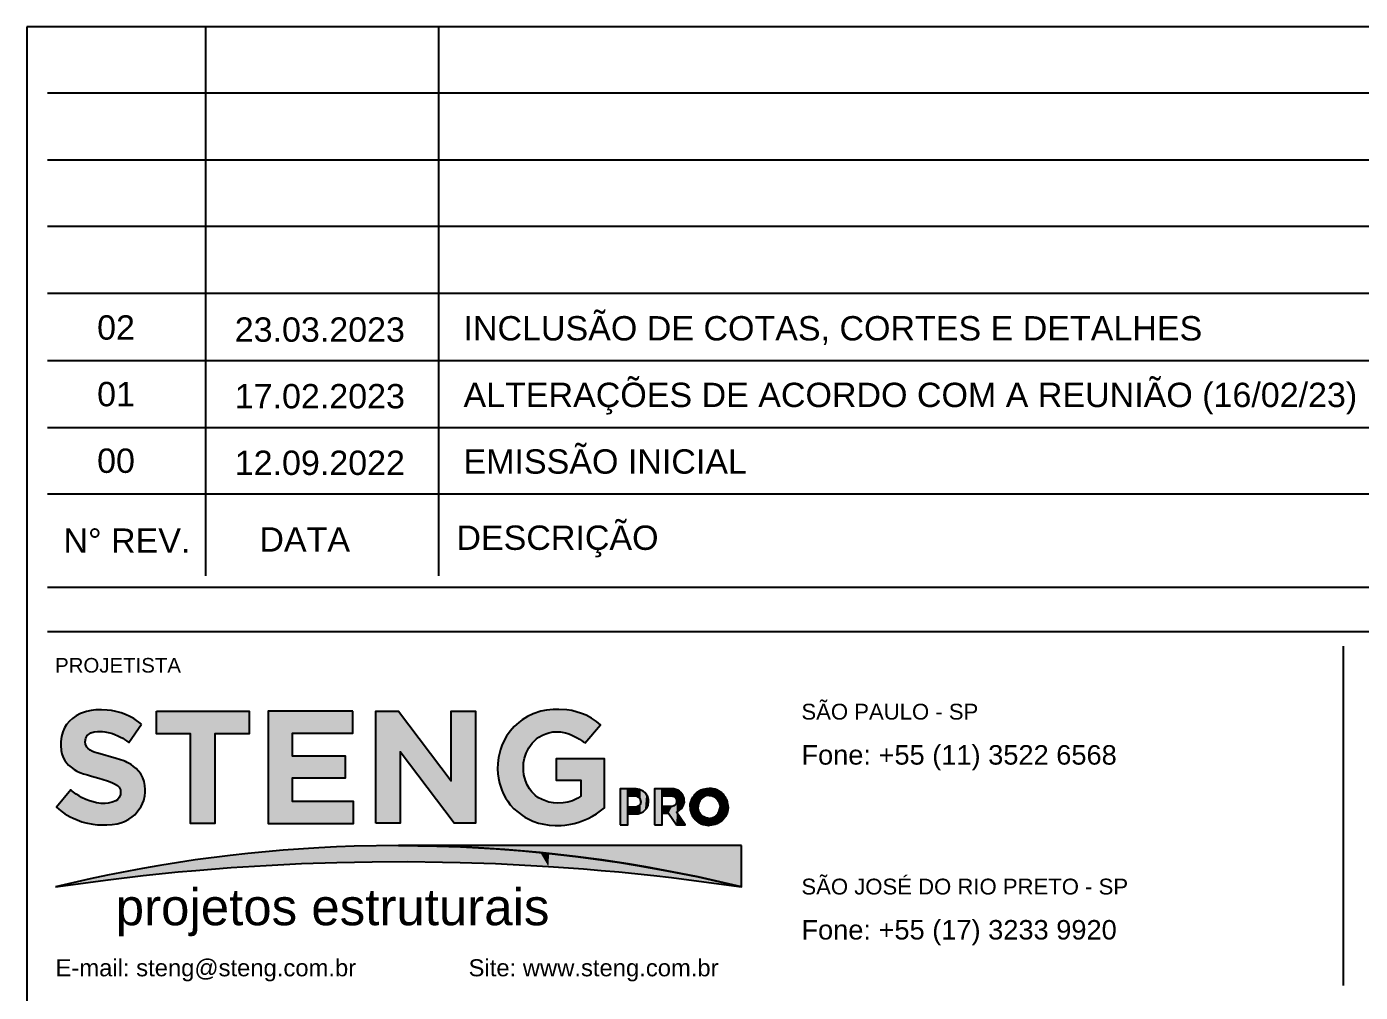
# Model space of a CAD drawing. Extents: x -1789 to 4156, y -3064 to 1391.
# Drawn here: x 3231 to 3779, y -2725 to -2329 of the extents above; entities that cross this region are included whole.
import ezdxf

# ---------------------------------------------------------------- set-up
doc = ezdxf.new("R2010")
doc.units = 0
for name, color, linetype in [('1', 1, 'CONTINUOUS'), ('14', 170, 'CONTINUOUS'), ('15', 8, 'CONTINUOUS'), ('16', 10, 'CONTINUOUS'), ('2', 2, 'CONTINUOUS'), ('4', 4, 'CONTINUOUS')]:
    doc.layers.add(name, color=color, linetype=linetype)
doc.styles.add('TQS_ARIAL', font='arial.ttf')

msp = doc.modelspace()

# ---------------------------------------------------------------- linework, layer by layer
at = {"layer": '1', "linetype": 'Continuous'}
for p, q in [((4106.3209, -2328.65575), (3231.3209, -2328.65575)), ((3231.3209, -2328.65575), (3231.3209, -3013.9885)), ((3304.921, -2554.21365), (3304.921, -2328.65575)), ((3400.5492, -2328.65575), (3400.5492, -2554.21365)), ((4106.3209, -2356.0173), (3239.921, -2356.0173)), ((3239.921, -2383.3789), (4106.3209, -2383.3789)), ((4106.3209, -2410.7405), (3239.921, -2410.7405)), ((3239.921, -2438.1021), (4106.3209, -2438.1021)), ((4106.3209, -2465.98215), (3239.921, -2465.98215)), ((3239.921, -2493.34375), (4106.3209, -2493.34375)), ((4106.3209, -2520.70535), (3239.921, -2520.70535)), ((3239.921, -2558.8518), (4106.3209, -2558.8518)), ((4106.3209, -2577.1829), (3239.921, -2577.1829)), ((3772.2941, -2722.57875), (3772.2941, -2583.1499))]:
    msp.add_line(p, q, dxfattribs=at)
at = {"layer": '14', "linetype": 'Continuous'}
for points in [[(3278.50125, -2615.11005), (3275.362, -2612.9059), (3273.67815, -2611.985), (3271.93045, -2611.19185), (3270.12865, -2610.5309), (3267.9714, -2609.93175), (3266.1423, -2609.5794), (3264.3241, -2609.3546), (3262.0358, -2609.2417), (3259.7459, -2609.3161), (3257.8228, -2609.5247), (3255.8653, -2609.91955), (3253.43285, -2610.79005), (3251.7138, -2611.70165), (3250.1225, -2612.8158), (3248.9172, -2613.87935), (3247.75005, -2615.3169), (3246.91675, -2616.66815), (3246.15625, -2618.3565), (3245.60935, -2620.27025), (3245.35355, -2622.2307), (3245.30085, -2623.9781), (3245.43635, -2625.9362), (3245.7694, -2627.38105), (3246.3492, -2628.8812), (3247.0174, -2630.0874), (3247.7733, -2631.1272), (3248.5656, -2631.9648), (3249.5335, -2632.8027), (3250.89095, -2633.77815), (3251.97055, -2634.41595), (3253.215, -2635.02125), (3254.6559, -2635.56965), (3256.2653, -2636.0467), (3257.8844, -2636.51765), (3260.95175, -2637.40995), (3264.56165, -2638.43265), (3266.23655, -2639.0745), (3267.4219, -2639.61785), (3268.68145, -2640.34405), (3269.31675, -2641.04955), (3269.8057, -2642.19625), (3269.85435, -2644.0165), (3269.3821, -2645.3463), (3268.66085, -2646.2062), (3267.9429, -2646.69075), (3266.4674, -2647.2627), (3264.8069, -2647.64395), (3263.53105, -2647.7675), (3261.95395, -2647.72455), (3260.0421, -2647.43445), (3258.6639, -2647.1375), (3257.12215, -2646.68355), (3255.55805, -2646.0807), (3253.85855, -2645.2476), (3252.8195, -2644.6348), (3251.7205, -2643.89095), (3250.06395, -2642.63695), (3249.40315, -2642.13675), (3243.51165, -2649.2423), (3244.5731, -2650.1509), (3245.9036, -2651.17115), (3247.0564, -2651.9605), (3247.96795, -2652.5282), (3249.1812, -2653.2132), (3250.41855, -2653.8345), (3252.01125, -2654.5284), (3253.973, -2655.223), (3255.56455, -2655.6724), (3258.5174, -2656.2645), (3260.3938, -2656.4848), (3262.1403, -2656.58295), (3264.31, -2656.5635), (3266.38615, -2656.3974), (3268.49245, -2656.0799), (3269.996, -2655.70885), (3271.5458, -2655.0924), (3273.35035, -2654.14485), (3274.6928, -2653.2518), (3275.7527, -2652.4109), (3278.3886, -2648.9954), (3279.38625, -2646.53565), (3279.81685, -2644.6499), (3279.96505, -2643.30915), (3279.98675, -2641.9655), (3279.84455, -2640.34915), (3279.52045, -2638.75925), (3279.0186, -2637.2162), (3278.209, -2635.556), (3277.2907, -2634.4411), (3276.31245, -2633.44735), (3275.25175, -2632.5422), (3274.21765, -2631.7992), (3273.64365, -2631.43645), (3272.66825, -2630.8948), (3271.91335, -2630.5337), (3270.87955, -2630.1143), (3269.8191, -2629.76755), (3268.1019, -2629.276), (3260.6094, -2627.1222), (3259.42055, -2626.8056), (3258.4126, -2626.38105), (3257.4683, -2625.82915), (3256.40175, -2624.9746), (3256.0164, -2624.58615), (3255.46385, -2623.33835), (3255.33665, -2622.40735), (3255.60895, -2620.87535), (3256.2373, -2619.8754), (3257.64075, -2618.793), (3259.0476, -2618.36875), (3260.5762, -2618.1461), (3262.53715, -2618.15055), (3263.44845, -2618.26295), (3265.5035, -2618.7458), (3266.5171, -2619.06225), (3267.5155, -2619.4238), (3268.73905, -2619.93815), (3269.9319, -2620.5202), (3270.76565, -2620.97845), (3271.54305, -2621.44545), (3272.36905, -2621.98865), (3273.2889, -2622.6537), (3278.50125, -2615.11005)], [(3284.5919, -2609.8755), (3322.70105, -2609.8755), (3322.70105, -2619.16885), (3308.67325, -2619.16885), (3308.67325, -2655.94905), (3298.55405, -2655.94905), (3298.55405, -2619.16885), (3284.5919, -2619.16885), (3284.5919, -2609.8755)], [(3365.29125, -2609.8755), (3330.56905, -2609.8755), (3330.56905, -2655.94905), (3365.59825, -2655.94905), (3365.59825, -2646.96885), (3340.53395, -2646.96885), (3340.53395, -2637.2205), (3362.3156, -2637.2205), (3362.3156, -2628.29955), (3340.53395, -2628.29955), (3340.53395, -2618.84265), (3365.29125, -2618.84265), (3365.29125, -2609.8755)], [(3374.7694, -2655.87505), (3374.7694, -2609.8755), (3384.0241, -2609.8755), (3405.74065, -2638.38995), (3405.74065, -2609.8755), (3415.686, -2609.8755), (3415.686, -2655.87505), (3406.95155, -2655.87505), (3384.71395, -2626.5562), (3384.71395, -2655.87505), (3374.7694, -2655.87505)], [(3460.64585, -2623.0422), (3467.0563, -2615.4048), (3465.4452, -2614.0948), (3463.3763, -2612.70655), (3461.1792, -2611.5317), (3459.26615, -2610.72425), (3455.272, -2609.5998), (3453.2186, -2609.29065), (3449.8798, -2609.1494), (3447.57765, -2609.2135), (3444.86565, -2609.44225), (3442.5783, -2609.87905), (3439.35005, -2610.95435), (3437.0487, -2612.05955), (3434.88015, -2613.40675), (3433.5208, -2614.43165), (3431.62895, -2616.1459), (3429.9332, -2618.0543), (3428.4534, -2620.13465), (3427.2068, -2622.36255), (3426.51265, -2623.91705), (3425.9323, -2625.5175), (3425.12445, -2628.8229), (3424.8353, -2631.3594), (3424.7936, -2633.49185), (3424.89935, -2635.641), (3425.1219, -2637.34815), (3425.5706, -2639.45255), (3426.51035, -2642.3136), (3427.2056, -2643.8886), (3428.01155, -2645.40985), (3428.9242, -2646.8696), (3429.9388, -2648.26045), (3431.44775, -2649.9054), (3434.9443, -2652.7409), (3435.961, -2653.3823), (3437.00845, -2653.9722), (3439.185, -2654.9916), (3441.6314, -2655.79005), (3443.07015, -2656.13895), (3445.9914, -2656.61555), (3448.4525, -2656.7846), (3450.9191, -2656.7449), (3452.39435, -2656.621), (3454.833, -2656.2486), (3456.27795, -2655.92655), (3457.7047, -2655.5316), (3459.2074, -2655.03595), (3460.59775, -2654.5054), (3461.9593, -2653.90465), (3463.8103, -2652.94875), (3465.33915, -2652.0261), (3467.04755, -2650.8339), (3468.6666, -2649.52295), (3468.6666, -2629.4659), (3448.77735, -2629.4659), (3448.77735, -2638.153), (3458.9762, -2638.153), (3458.9762, -2644.8035), (3457.7241, -2645.58355), (3455.4962, -2646.61985), (3453.61665, -2647.1979), (3451.68085, -2647.54335), (3449.22565, -2647.6406), (3447.7554, -2647.5195), (3445.82395, -2647.15055), (3444.4126, -2646.7212), (3443.0463, -2646.16495), (3441.31425, -2645.23395), (3440.17915, -2644.35685), (3438.8641, -2642.9993), (3437.91005, -2641.74565), (3436.95205, -2640.1163), (3436.2131, -2638.3767), (3435.5894, -2635.9364), (3435.4171, -2634.37045), (3435.44735, -2631.09045), (3435.82535, -2629.07305), (3436.47215, -2627.1251), (3437.58615, -2624.9293), (3439.04065, -2622.9426), (3440.7973, -2621.21735), (3441.77475, -2620.4672), (3443.27085, -2619.6346), (3444.53465, -2619.10565), (3445.84455, -2618.70425), (3447.5272, -2618.3878), (3448.89345, -2618.2859), (3450.60445, -2618.3492), (3452.62775, -2618.70315), (3453.6141, -2618.99175), (3454.74545, -2619.42235), (3456.40325, -2620.19385), (3457.5235, -2620.8134), (3458.45405, -2621.39485), (3459.20695, -2621.91385), (3460.43635, -2622.86505)]]:
    msp.add_lwpolyline(points, dxfattribs=at)
for points in [[(3248.9172, -2613.87935), (3249.5335, -2632.8027), (3250.1225, -2612.8158)], [(3249.5335, -2632.8027), (3250.89095, -2633.77815), (3250.1225, -2612.8158)], [(3250.1225, -2612.8158), (3250.89095, -2633.77815), (3251.7138, -2611.70165)], [(3250.89095, -2633.77815), (3251.97055, -2634.41595), (3251.7138, -2611.70165)], [(3251.7138, -2611.70165), (3251.97055, -2634.41595), (3253.43285, -2610.79005)], [(3251.97055, -2634.41595), (3253.215, -2635.02125), (3253.43285, -2610.79005)], [(3253.43285, -2610.79005), (3253.215, -2635.02125), (3254.6559, -2635.56965)], [(3255.8653, -2609.91955), (3253.43285, -2610.79005), (3254.6559, -2635.56965)], [(3255.8653, -2609.91955), (3254.6559, -2635.56965), (3255.33665, -2622.40735)], [(3255.8653, -2609.91955), (3255.33665, -2622.40735), (3255.60895, -2620.87535)], [(3255.8653, -2609.91955), (3255.60895, -2620.87535), (3256.2373, -2619.8754)], [(3255.8653, -2609.91955), (3256.2373, -2619.8754), (3257.8228, -2609.5247)], [(3257.64075, -2618.793), (3257.8228, -2609.5247), (3256.2373, -2619.8754)], [(3259.0476, -2618.36875), (3257.8228, -2609.5247), (3257.64075, -2618.793)], [(3259.0476, -2618.36875), (3259.7459, -2609.3161), (3257.8228, -2609.5247)], [(3260.5762, -2618.1461), (3259.7459, -2609.3161), (3259.0476, -2618.36875)], [(3260.5762, -2618.1461), (3262.0358, -2609.2417), (3259.7459, -2609.3161)], [(3262.53715, -2618.15055), (3262.0358, -2609.2417), (3260.5762, -2618.1461)], [(3262.53715, -2618.15055), (3264.3241, -2609.3546), (3262.0358, -2609.2417)], [(3263.44845, -2618.26295), (3264.3241, -2609.3546), (3262.53715, -2618.15055)], [(3265.5035, -2618.7458), (3264.3241, -2609.3546), (3263.44845, -2618.26295)], [(3265.5035, -2618.7458), (3266.1423, -2609.5794), (3264.3241, -2609.3546)], [(3266.5171, -2619.06225), (3266.1423, -2609.5794), (3265.5035, -2618.7458)], [(3266.1423, -2609.5794), (3266.5171, -2619.06225), (3267.9714, -2609.93175)], [(3266.5171, -2619.06225), (3267.5155, -2619.4238), (3267.9714, -2609.93175)], [(3267.5155, -2619.4238), (3268.73905, -2619.93815), (3267.9714, -2609.93175)], [(3268.73905, -2619.93815), (3270.12865, -2610.5309), (3267.9714, -2609.93175)], [(3268.73905, -2619.93815), (3269.9319, -2620.5202), (3270.12865, -2610.5309)], [(3269.9319, -2620.5202), (3270.76565, -2620.97845), (3270.12865, -2610.5309)], [(3270.12865, -2610.5309), (3270.76565, -2620.97845), (3271.93045, -2611.19185)], [(3270.76565, -2620.97845), (3271.54305, -2621.44545), (3271.93045, -2611.19185)], [(3271.93045, -2611.19185), (3271.54305, -2621.44545), (3272.36905, -2621.98865)], [(3273.67815, -2611.985), (3271.93045, -2611.19185), (3272.36905, -2621.98865)], [(3273.67815, -2611.985), (3272.36905, -2621.98865), (3273.2889, -2622.6537)], [(3273.67815, -2611.985), (3273.2889, -2622.6537), (3278.50125, -2615.11005)], [(3273.67815, -2611.985), (3278.50125, -2615.11005), (3275.362, -2612.9059)], [(3298.55405, -2619.16885), (3284.5919, -2619.16885), (3322.70105, -2609.8755)], [(3322.70105, -2609.8755), (3284.5919, -2619.16885), (3284.5919, -2609.8755)], [(3308.67325, -2619.16885), (3298.55405, -2619.16885), (3322.70105, -2609.8755)], [(3322.70105, -2609.8755), (3322.70105, -2619.16885), (3308.67325, -2619.16885)], [(3340.53395, -2618.84265), (3365.29125, -2609.8755), (3330.56905, -2609.8755)], [(3340.53395, -2618.84265), (3330.56905, -2609.8755), (3340.53395, -2646.96885)], [(3340.53395, -2646.96885), (3330.56905, -2609.8755), (3330.56905, -2655.94905)], [(3340.53395, -2618.84265), (3365.29125, -2618.84265), (3365.29125, -2609.8755)], [(3374.7694, -2609.8755), (3384.0241, -2609.8755), (3374.7694, -2655.87505)], [(3384.0241, -2609.8755), (3384.71395, -2655.87505), (3374.7694, -2655.87505)], [(3384.71395, -2655.87505), (3384.0241, -2609.8755), (3384.71395, -2626.5562)], [(3384.0241, -2609.8755), (3405.74065, -2638.38995), (3384.71395, -2626.5562)], [(3405.74065, -2638.38995), (3415.686, -2609.8755), (3406.95155, -2655.87505)], [(3405.74065, -2638.38995), (3405.74065, -2609.8755), (3415.686, -2609.8755)], [(3406.95155, -2655.87505), (3415.686, -2609.8755), (3415.686, -2655.87505)], [(3437.0487, -2612.05955), (3434.88015, -2613.40675), (3435.44735, -2631.09045)], [(3437.0487, -2612.05955), (3435.44735, -2631.09045), (3435.82535, -2629.07305)], [(3437.0487, -2612.05955), (3435.82535, -2629.07305), (3436.47215, -2627.1251)], [(3437.0487, -2612.05955), (3436.47215, -2627.1251), (3437.58615, -2624.9293)], [(3437.0487, -2612.05955), (3437.58615, -2624.9293), (3439.35005, -2610.95435)], [(3439.04065, -2622.9426), (3439.35005, -2610.95435), (3437.58615, -2624.9293)], [(3440.7973, -2621.21735), (3439.35005, -2610.95435), (3439.04065, -2622.9426)], [(3440.7973, -2621.21735), (3442.5783, -2609.87905), (3439.35005, -2610.95435)], [(3441.77475, -2620.4672), (3442.5783, -2609.87905), (3440.7973, -2621.21735)], [(3441.77475, -2620.4672), (3443.27085, -2619.6346), (3442.5783, -2609.87905)], [(3442.5783, -2609.87905), (3443.27085, -2619.6346), (3444.86565, -2609.44225)], [(3443.27085, -2619.6346), (3444.53465, -2619.10565), (3444.86565, -2609.44225)], [(3444.53465, -2619.10565), (3445.84455, -2618.70425), (3444.86565, -2609.44225)], [(3445.84455, -2618.70425), (3447.57765, -2609.2135), (3444.86565, -2609.44225)], [(3447.5272, -2618.3878), (3447.57765, -2609.2135), (3445.84455, -2618.70425)], [(3448.89345, -2618.2859), (3447.57765, -2609.2135), (3447.5272, -2618.3878)], [(3448.89345, -2618.2859), (3449.8798, -2609.1494), (3447.57765, -2609.2135)], [(3450.60445, -2618.3492), (3449.8798, -2609.1494), (3448.89345, -2618.2859)], [(3449.8798, -2609.1494), (3450.60445, -2618.3492), (3453.2186, -2609.29065)], [(3450.60445, -2618.3492), (3452.62775, -2618.70315), (3453.2186, -2609.29065)], [(3452.62775, -2618.70315), (3453.6141, -2618.99175), (3453.2186, -2609.29065)], [(3453.6141, -2618.99175), (3455.272, -2609.5998), (3453.2186, -2609.29065)], [(3453.6141, -2618.99175), (3454.74545, -2619.42235), (3455.272, -2609.5998)], [(3454.74545, -2619.42235), (3456.40325, -2620.19385), (3455.272, -2609.5998)], [(3455.272, -2609.5998), (3456.40325, -2620.19385), (3459.26615, -2610.72425)], [(3456.40325, -2620.19385), (3457.5235, -2620.8134), (3459.26615, -2610.72425)], [(3459.26615, -2610.72425), (3457.5235, -2620.8134), (3458.45405, -2621.39485)], [(3458.45405, -2621.39485), (3459.20695, -2621.91385), (3459.26615, -2610.72425)], [(3459.20695, -2621.91385), (3460.64585, -2623.0422), (3459.26615, -2610.72425)], [(3459.26615, -2610.72425), (3460.64585, -2623.0422), (3461.1792, -2611.5317)], [(3460.64585, -2623.0422), (3467.0563, -2615.4048), (3461.1792, -2611.5317)], [(3461.1792, -2611.5317), (3467.0563, -2615.4048), (3463.3763, -2612.70655)], [(3467.0563, -2615.4048), (3465.4452, -2614.0948), (3463.3763, -2612.70655)], [(3245.7694, -2627.38105), (3246.15625, -2618.3565), (3245.60935, -2620.27025)], [(3246.3492, -2628.8812), (3246.15625, -2618.3565), (3245.7694, -2627.38105)], [(3246.3492, -2628.8812), (3246.91675, -2616.66815), (3246.15625, -2618.3565)], [(3247.0174, -2630.0874), (3246.91675, -2616.66815), (3246.3492, -2628.8812)], [(3247.0174, -2630.0874), (3247.75005, -2615.3169), (3246.91675, -2616.66815)], [(3247.7733, -2631.1272), (3247.75005, -2615.3169), (3247.0174, -2630.0874)], [(3247.7733, -2631.1272), (3248.9172, -2613.87935), (3247.75005, -2615.3169)], [(3247.7733, -2631.1272), (3248.5656, -2631.9648), (3248.9172, -2613.87935)], [(3248.5656, -2631.9648), (3249.5335, -2632.8027), (3248.9172, -2613.87935)], [(3428.4534, -2620.13465), (3428.9242, -2646.8696), (3429.9332, -2618.0543)], [(3428.9242, -2646.8696), (3429.9388, -2648.26045), (3429.9332, -2618.0543)], [(3429.9332, -2618.0543), (3429.9388, -2648.26045), (3431.62895, -2616.1459)], [(3429.9388, -2648.26045), (3431.44775, -2649.9054), (3431.62895, -2616.1459)], [(3434.9443, -2652.7409), (3431.62895, -2616.1459), (3431.44775, -2649.9054)], [(3434.9443, -2652.7409), (3433.5208, -2614.43165), (3431.62895, -2616.1459)], [(3434.9443, -2652.7409), (3434.88015, -2613.40675), (3433.5208, -2614.43165)], [(3434.9443, -2652.7409), (3435.44735, -2631.09045), (3434.88015, -2613.40675)], [(3245.35355, -2622.2307), (3245.30085, -2623.9781), (3245.43635, -2625.9362)], [(3245.43635, -2625.9362), (3245.60935, -2620.27025), (3245.35355, -2622.2307)], [(3245.7694, -2627.38105), (3245.60935, -2620.27025), (3245.43635, -2625.9362)], [(3255.33665, -2622.40735), (3254.6559, -2635.56965), (3256.2653, -2636.0467)], [(3255.46385, -2623.33835), (3255.33665, -2622.40735), (3256.2653, -2636.0467)], [(3256.0164, -2624.58615), (3255.46385, -2623.33835), (3256.2653, -2636.0467)], [(3308.67325, -2655.94905), (3298.55405, -2655.94905), (3308.67325, -2619.16885)], [(3298.55405, -2655.94905), (3298.55405, -2619.16885), (3308.67325, -2619.16885)], [(3340.53395, -2618.84265), (3340.53395, -2646.96885), (3340.53395, -2637.2205)], [(3340.53395, -2618.84265), (3340.53395, -2637.2205), (3340.53395, -2628.29955)], [(3425.9323, -2625.5175), (3426.51035, -2642.3136), (3426.51265, -2623.91705)], [(3426.51035, -2642.3136), (3427.2056, -2643.8886), (3426.51265, -2623.91705)], [(3426.51265, -2623.91705), (3427.2056, -2643.8886), (3427.2068, -2622.36255)], [(3427.2056, -2643.8886), (3428.01155, -2645.40985), (3427.2068, -2622.36255)], [(3427.2068, -2622.36255), (3428.01155, -2645.40985), (3428.4534, -2620.13465)], [(3428.01155, -2645.40985), (3428.9242, -2646.8696), (3428.4534, -2620.13465)], [(3256.40175, -2624.9746), (3256.0164, -2624.58615), (3256.2653, -2636.0467)], [(3257.8844, -2636.51765), (3256.40175, -2624.9746), (3256.2653, -2636.0467)], [(3257.8844, -2636.51765), (3257.4683, -2625.82915), (3256.40175, -2624.9746)], [(3258.4126, -2626.38105), (3257.4683, -2625.82915), (3257.8844, -2636.51765)], [(3260.95175, -2637.40995), (3258.4126, -2626.38105), (3257.8844, -2636.51765)], [(3259.42055, -2626.8056), (3258.4126, -2626.38105), (3260.95175, -2637.40995)], [(3260.6094, -2627.1222), (3259.42055, -2626.8056), (3260.95175, -2637.40995)], [(3268.1019, -2629.276), (3260.6094, -2627.1222), (3260.95175, -2637.40995)], [(3268.1019, -2629.276), (3260.95175, -2637.40995), (3264.56165, -2638.43265)], [(3268.1019, -2629.276), (3264.56165, -2638.43265), (3266.23655, -2639.0745)], [(3268.1019, -2629.276), (3266.23655, -2639.0745), (3267.4219, -2639.61785)], [(3268.1019, -2629.276), (3267.4219, -2639.61785), (3268.68145, -2640.34405)], [(3269.8191, -2629.76755), (3268.1019, -2629.276), (3268.68145, -2640.34405)], [(3340.53395, -2628.29955), (3340.53395, -2637.2205), (3362.3156, -2637.2205)], [(3340.53395, -2628.29955), (3362.3156, -2637.2205), (3362.3156, -2628.29955)], [(3384.71395, -2626.5562), (3405.74065, -2638.38995), (3406.95155, -2655.87505)], [(3424.8353, -2631.3594), (3424.89935, -2635.641), (3425.12445, -2628.8229)], [(3424.89935, -2635.641), (3425.1219, -2637.34815), (3425.12445, -2628.8229)], [(3425.1219, -2637.34815), (3425.5706, -2639.45255), (3425.12445, -2628.8229)], [(3425.12445, -2628.8229), (3425.5706, -2639.45255), (3425.9323, -2625.5175)], [(3425.5706, -2639.45255), (3426.51035, -2642.3136), (3425.9323, -2625.5175)], [(3468.6666, -2629.4659), (3448.77735, -2629.4659), (3458.9762, -2638.153)], [(3448.77735, -2629.4659), (3448.77735, -2638.153), (3458.9762, -2638.153)], [(3468.6666, -2629.4659), (3458.9762, -2638.153), (3458.9762, -2644.8035)], [(3468.6666, -2629.4659), (3458.9762, -2644.8035), (3459.2074, -2655.03595)], [(3468.6666, -2629.4659), (3459.2074, -2655.03595), (3460.59775, -2654.5054)], [(3468.6666, -2629.4659), (3460.59775, -2654.5054), (3461.9593, -2653.90465)], [(3468.6666, -2629.4659), (3461.9593, -2653.90465), (3463.8103, -2652.94875)], [(3468.6666, -2629.4659), (3463.8103, -2652.94875), (3465.33915, -2652.0261)], [(3468.6666, -2629.4659), (3465.33915, -2652.0261), (3467.04755, -2650.8339)], [(3468.6666, -2629.4659), (3467.04755, -2650.8339), (3468.6666, -2649.52295)], [(3269.8191, -2629.76755), (3268.68145, -2640.34405), (3269.31675, -2641.04955)], [(3269.8191, -2629.76755), (3269.31675, -2641.04955), (3269.8057, -2642.19625)], [(3269.8191, -2629.76755), (3269.8057, -2642.19625), (3269.85435, -2644.0165)], [(3270.87955, -2630.1143), (3269.8191, -2629.76755), (3269.85435, -2644.0165)], [(3270.87955, -2630.1143), (3269.85435, -2644.0165), (3269.996, -2655.70885)], [(3270.87955, -2630.1143), (3269.996, -2655.70885), (3271.5458, -2655.0924)], [(3270.87955, -2630.1143), (3271.5458, -2655.0924), (3271.91335, -2630.5337)], [(3273.35035, -2654.14485), (3271.91335, -2630.5337), (3271.5458, -2655.0924)], [(3273.35035, -2654.14485), (3272.66825, -2630.8948), (3271.91335, -2630.5337)], [(3273.35035, -2654.14485), (3273.64365, -2631.43645), (3272.66825, -2630.8948)], [(3273.35035, -2654.14485), (3274.6928, -2653.2518), (3273.64365, -2631.43645)], [(3274.21765, -2631.7992), (3273.64365, -2631.43645), (3274.6928, -2653.2518)], [(3274.21765, -2631.7992), (3274.6928, -2653.2518), (3275.25175, -2632.5422)], [(3275.25175, -2632.5422), (3274.6928, -2653.2518), (3275.7527, -2652.4109)], [(3275.25175, -2632.5422), (3275.7527, -2652.4109), (3276.31245, -2633.44735)], [(3276.31245, -2633.44735), (3275.7527, -2652.4109), (3278.3886, -2648.9954)], [(3276.31245, -2633.44735), (3278.3886, -2648.9954), (3277.2907, -2634.4411)], [(3277.2907, -2634.4411), (3278.3886, -2648.9954), (3278.209, -2635.556)], [(3424.8353, -2631.3594), (3424.7936, -2633.49185), (3424.89935, -2635.641)], [(3434.9443, -2652.7409), (3435.4171, -2634.37045), (3435.44735, -2631.09045)], [(3434.9443, -2652.7409), (3435.961, -2653.3823), (3435.4171, -2634.37045)], [(3435.961, -2653.3823), (3435.5894, -2635.9364), (3435.4171, -2634.37045)], [(3278.209, -2635.556), (3278.3886, -2648.9954), (3279.0186, -2637.2162)], [(3278.3886, -2648.9954), (3279.38625, -2646.53565), (3279.0186, -2637.2162)], [(3279.0186, -2637.2162), (3279.38625, -2646.53565), (3279.52045, -2638.75925)], [(3279.38625, -2646.53565), (3279.81685, -2644.6499), (3279.52045, -2638.75925)], [(3279.52045, -2638.75925), (3279.81685, -2644.6499), (3279.84455, -2640.34915)], [(3279.81685, -2644.6499), (3279.96505, -2643.30915), (3279.84455, -2640.34915)], [(3279.84455, -2640.34915), (3279.96505, -2643.30915), (3279.98675, -2641.9655)], [(3436.2131, -2638.3767), (3435.5894, -2635.9364), (3435.961, -2653.3823)], [(3437.00845, -2653.9722), (3436.2131, -2638.3767), (3435.961, -2653.3823)], [(3436.95205, -2640.1163), (3436.2131, -2638.3767), (3437.00845, -2653.9722)], [(3437.91005, -2641.74565), (3436.95205, -2640.1163), (3437.00845, -2653.9722)], [(3243.51165, -2649.2423), (3244.5731, -2650.1509), (3249.40315, -2642.13675)], [(3244.5731, -2650.1509), (3245.9036, -2651.17115), (3249.40315, -2642.13675)], [(3245.9036, -2651.17115), (3247.0564, -2651.9605), (3249.40315, -2642.13675)], [(3247.0564, -2651.9605), (3247.96795, -2652.5282), (3249.40315, -2642.13675)], [(3247.96795, -2652.5282), (3249.1812, -2653.2132), (3249.40315, -2642.13675)], [(3249.1812, -2653.2132), (3250.41855, -2653.8345), (3249.40315, -2642.13675)], [(3250.41855, -2653.8345), (3250.06395, -2642.63695), (3249.40315, -2642.13675)], [(3251.7205, -2643.89095), (3250.06395, -2642.63695), (3250.41855, -2653.8345)], [(3252.01125, -2654.5284), (3251.7205, -2643.89095), (3250.41855, -2653.8345)], [(3252.8195, -2644.6348), (3251.7205, -2643.89095), (3252.01125, -2654.5284)], [(3253.973, -2655.223), (3252.8195, -2644.6348), (3252.01125, -2654.5284)], [(3253.85855, -2645.2476), (3252.8195, -2644.6348), (3253.973, -2655.223)], [(3253.85855, -2645.2476), (3253.973, -2655.223), (3255.55805, -2646.0807)], [(3255.55805, -2646.0807), (3253.973, -2655.223), (3255.56455, -2655.6724)], [(3255.55805, -2646.0807), (3255.56455, -2655.6724), (3257.12215, -2646.68355)], [(3268.66085, -2646.2062), (3269.996, -2655.70885), (3269.3821, -2645.3463)], [(3269.3821, -2645.3463), (3269.996, -2655.70885), (3269.85435, -2644.0165)], [(3439.185, -2654.9916), (3437.91005, -2641.74565), (3437.00845, -2653.9722)], [(3439.185, -2654.9916), (3438.8641, -2642.9993), (3437.91005, -2641.74565)], [(3439.185, -2654.9916), (3440.17915, -2644.35685), (3438.8641, -2642.9993)], [(3439.185, -2654.9916), (3441.6314, -2655.79005), (3440.17915, -2644.35685)], [(3441.31425, -2645.23395), (3440.17915, -2644.35685), (3441.6314, -2655.79005)], [(3441.31425, -2645.23395), (3441.6314, -2655.79005), (3443.0463, -2646.16495)], [(3443.0463, -2646.16495), (3441.6314, -2655.79005), (3443.07015, -2656.13895)], [(3443.0463, -2646.16495), (3443.07015, -2656.13895), (3444.4126, -2646.7212)], [(3457.7241, -2645.58355), (3455.4962, -2646.61985), (3456.27795, -2655.92655)], [(3457.7241, -2645.58355), (3456.27795, -2655.92655), (3457.7047, -2655.5316)], [(3457.7241, -2645.58355), (3457.7047, -2655.5316), (3459.2074, -2655.03595)], [(3457.7241, -2645.58355), (3459.2074, -2655.03595), (3458.9762, -2644.8035)], [(3257.12215, -2646.68355), (3255.56455, -2655.6724), (3258.5174, -2656.2645)], [(3257.12215, -2646.68355), (3258.5174, -2656.2645), (3258.6639, -2647.1375)], [(3258.6639, -2647.1375), (3258.5174, -2656.2645), (3260.3938, -2656.4848)], [(3260.3938, -2656.4848), (3260.0421, -2647.43445), (3258.6639, -2647.1375)], [(3261.95395, -2647.72455), (3260.0421, -2647.43445), (3260.3938, -2656.4848)], [(3262.1403, -2656.58295), (3261.95395, -2647.72455), (3260.3938, -2656.4848)], [(3263.53105, -2647.7675), (3261.95395, -2647.72455), (3262.1403, -2656.58295)], [(3264.31, -2656.5635), (3263.53105, -2647.7675), (3262.1403, -2656.58295)], [(3264.8069, -2647.64395), (3263.53105, -2647.7675), (3264.31, -2656.5635)], [(3266.38615, -2656.3974), (3264.8069, -2647.64395), (3264.31, -2656.5635)], [(3266.4674, -2647.2627), (3264.8069, -2647.64395), (3266.38615, -2656.3974)], [(3268.49245, -2656.0799), (3266.4674, -2647.2627), (3266.38615, -2656.3974)], [(3267.9429, -2646.69075), (3266.4674, -2647.2627), (3268.49245, -2656.0799)], [(3267.9429, -2646.69075), (3268.49245, -2656.0799), (3268.66085, -2646.2062)], [(3268.66085, -2646.2062), (3268.49245, -2656.0799), (3269.996, -2655.70885)], [(3340.53395, -2646.96885), (3330.56905, -2655.94905), (3365.59825, -2655.94905)], [(3340.53395, -2646.96885), (3365.59825, -2655.94905), (3365.59825, -2646.96885)], [(3444.4126, -2646.7212), (3443.07015, -2656.13895), (3445.9914, -2656.61555)], [(3445.9914, -2656.61555), (3445.82395, -2647.15055), (3444.4126, -2646.7212)], [(3447.7554, -2647.5195), (3445.82395, -2647.15055), (3445.9914, -2656.61555)], [(3448.4525, -2656.7846), (3447.7554, -2647.5195), (3445.9914, -2656.61555)], [(3449.22565, -2647.6406), (3447.7554, -2647.5195), (3448.4525, -2656.7846)], [(3450.9191, -2656.7449), (3449.22565, -2647.6406), (3448.4525, -2656.7846)], [(3451.68085, -2647.54335), (3449.22565, -2647.6406), (3450.9191, -2656.7449)], [(3452.39435, -2656.621), (3451.68085, -2647.54335), (3450.9191, -2656.7449)], [(3453.61665, -2647.1979), (3451.68085, -2647.54335), (3452.39435, -2656.621)], [(3454.833, -2656.2486), (3453.61665, -2647.1979), (3452.39435, -2656.621)], [(3455.4962, -2646.61985), (3453.61665, -2647.1979), (3454.833, -2656.2486)], [(3456.27795, -2655.92655), (3455.4962, -2646.61985), (3454.833, -2656.2486)]]:
    msp.add_solid(points, dxfattribs=at)
at = {"layer": '15', "linetype": 'Continuous'}
for points in [[(3475.1844, -2656.47865), (3478.30325, -2656.47865), (3478.30325, -2641.80335), (3475.1844, -2641.80335), (3475.1844, -2656.47865)], [(3478.30325, -2652.02365), (3481.73855, -2652.0183), (3482.45745, -2651.96035), (3483.6205, -2651.63835), (3484.5632, -2651.12345), (3485.2871, -2650.49135), (3486.0193, -2649.6262), (3486.5777, -2648.40225), (3486.75795, -2647.0414), (3486.75795, -2646.26785), (3486.43505, -2645.01755), (3485.79135, -2643.8932), (3485.2231, -2643.26735), (3484.5769, -2642.69095), (3483.61575, -2642.24595), (3483.0177, -2641.9691), (3481.7388, -2641.80335), (3478.30325, -2641.80335), (3478.30325, -2644.6489), (3481.01015, -2644.6489), (3481.95415, -2644.7988), (3482.7135, -2645.16785), (3483.19785, -2645.67415), (3483.57905, -2647.25045), (3483.2946, -2648.1194), (3482.838, -2648.693), (3481.75815, -2649.22335), (3479.9107, -2649.2949), (3478.30325, -2649.30115), (3478.30325, -2652.02365)], [(3489.27855, -2656.47865), (3492.3974, -2656.47865), (3492.3974, -2641.80335), (3489.27855, -2641.80335), (3489.27855, -2656.47865)], [(3498.33435, -2646.91395), (3501.4597, -2646.4315), (3501.424, -2645.7052), (3501.17665, -2645.02135), (3500.9293, -2644.33755), (3500.4921, -2643.75645), (3500.0549, -2643.17535), (3499.4664, -2642.7482), (3498.8779, -2642.32105), (3498.00935, -2642.0593), (3497.14085, -2641.7976), (3492.3974, -2641.7976), (3492.3974, -2644.6489), (3496.25495, -2644.6494), (3496.785, -2644.73915), (3497.17685, -2644.9521), (3497.5687, -2645.1651), (3497.9323, -2645.5611), (3498.246, -2646.204), (3498.33435, -2646.91395)], [(3511.66405, -2644.46425), (3511.0805, -2644.5089), (3510.3381, -2644.6728), (3509.5126, -2645.03595), (3509.12995, -2645.28), (3508.14695, -2646.2319), (3507.88515, -2646.6119), (3507.47645, -2647.4439), (3507.23385, -2648.34385), (3507.17805, -2648.80825), (3507.1696, -2649.16175), (3503.8713, -2649.16175), (3503.85175, -2648.77925), (3503.92915, -2648.02325), (3504.143, -2647.2025), (3504.3123, -2646.5526), (3504.61495, -2645.93845), (3504.98605, -2645.18525), (3505.482, -2644.5454), (3505.9237, -2643.9755), (3506.4802, -2643.44505), (3507.08795, -2642.97135), (3507.741, -2642.55915), (3508.43275, -2642.21255), (3509.1564, -2641.93495), (3510.6703, -2641.59725), (3511.45205, -2641.54065), (3511.66405, -2641.5458), (3511.66405, -2644.46425)], [(3511.66405, -2644.46425), (3512.24765, -2644.5089), (3512.99005, -2644.6728), (3513.8155, -2645.03595), (3514.1982, -2645.28), (3515.1812, -2646.2319), (3515.443, -2646.6119), (3515.85165, -2647.4439), (3516.0943, -2648.34385), (3516.15005, -2648.80825), (3516.1585, -2649.16175), (3519.45685, -2649.16175), (3519.4764, -2648.77925), (3519.399, -2648.02325), (3519.18515, -2647.2025), (3519.0158, -2646.5526), (3518.7132, -2645.93845), (3518.34205, -2645.18525), (3517.84615, -2644.5454), (3517.40445, -2643.9755), (3516.84795, -2643.44505), (3516.24015, -2642.97135), (3515.58715, -2642.55915), (3514.89535, -2642.21255), (3514.1717, -2641.93495), (3512.6578, -2641.59725), (3511.8761, -2641.54065), (3511.66405, -2641.5458), (3511.66405, -2644.46425)], [(3498.2317, -2656.4938), (3501.8975, -2656.4938), (3498.31725, -2651.2658), (3498.80175, -2651.01495), (3499.5706, -2650.53865), (3500.38115, -2649.8098), (3500.6568, -2649.3927), (3501.13715, -2648.42435), (3501.3418, -2647.87305), (3501.49545, -2647.15785), (3501.4597, -2646.4315), (3498.33435, -2646.91395), (3498.11575, -2647.7787), (3497.96895, -2648.00385), (3497.82215, -2648.22905), (3497.1191, -2648.77795), (3496.4339, -2648.99935), (3492.3974, -2648.99935), (3492.3974, -2651.7218), (3495.01965, -2651.7218), (3498.2317, -2656.4938)], [(3511.66405, -2653.8593), (3511.0805, -2653.81465), (3510.3381, -2653.65075), (3509.5126, -2653.28755), (3509.12995, -2653.0435), (3508.14695, -2652.09165), (3507.88515, -2651.7116), (3507.47645, -2650.87965), (3507.23385, -2649.9797), (3507.17805, -2649.5153), (3507.1696, -2649.16175), (3503.8713, -2649.16175), (3503.85175, -2649.5443), (3503.92915, -2650.3003), (3504.143, -2651.12105), (3504.3123, -2651.77095), (3504.61495, -2652.3851), (3504.98605, -2653.1383), (3505.482, -2653.77815), (3505.9237, -2654.348), (3506.4802, -2654.8785), (3507.08795, -2655.3522), (3507.741, -2655.7644), (3508.43275, -2656.111), (3509.1564, -2656.38855), (3510.6703, -2656.72625), (3511.45205, -2656.7829), (3511.66405, -2656.7777), (3511.66405, -2653.8593)], [(3511.66405, -2653.8593), (3512.24765, -2653.81465), (3512.99005, -2653.65075), (3513.8155, -2653.28755), (3514.1982, -2653.0435), (3515.1812, -2652.09165), (3515.443, -2651.7116), (3515.85165, -2650.87965), (3516.0943, -2649.9797), (3516.15005, -2649.5153), (3516.1585, -2649.16175), (3519.45685, -2649.16175), (3519.4764, -2649.5443), (3519.399, -2650.3003), (3519.18515, -2651.12105), (3519.0158, -2651.77095), (3518.7132, -2652.3851), (3518.34205, -2653.1383), (3517.84615, -2653.77815), (3517.40445, -2654.348), (3516.84795, -2654.8785), (3516.24015, -2655.3522), (3515.58715, -2655.7644), (3514.89535, -2656.111), (3514.1717, -2656.38855), (3512.6578, -2656.72625), (3511.8761, -2656.7829), (3511.66405, -2656.7777), (3511.66405, -2653.8593)], [(3524.923, -2665.0558), (3384.0724, -2665.0558), (3399.83915, -2665.3088), (3409.58875, -2665.60435), (3416.8725, -2665.96245), (3424.15135, -2666.41005), (3435.0579, -2667.2489), (3445.9472, -2668.28855), (3456.81545, -2669.52865), (3464.0475, -2670.4665), (3474.87255, -2672.03965), (3482.07235, -2673.1991), (3492.84405, -2675.10385), (3500.0049, -2676.48375), (3507.1482, -2677.95155), (3510.713, -2678.7183), (3517.8281, -2680.31745), (3524.923, -2682.0038), (3524.923, -2665.0558)]]:
    msp.add_lwpolyline(points, dxfattribs=at)
for points in [[(3475.1844, -2656.47865), (3478.30325, -2656.47865), (3478.30325, -2641.80335)], [(3475.1844, -2656.47865), (3478.30325, -2641.80335), (3475.1844, -2641.80335)], [(3475.1844, -2656.47865), (3475.1844, -2641.80335), (3475.1844, -2656.47865)], [(3478.30325, -2641.80335), (3481.01015, -2644.6489), (3481.7388, -2641.80335)], [(3481.01015, -2644.6489), (3478.30325, -2641.80335), (3478.30325, -2644.6489)], [(3481.01015, -2644.6489), (3481.95415, -2644.7988), (3481.7388, -2641.80335)], [(3481.95415, -2644.7988), (3483.0177, -2641.9691), (3481.7388, -2641.80335)], [(3481.95415, -2644.7988), (3482.7135, -2645.16785), (3483.0177, -2641.9691)], [(3482.7135, -2645.16785), (3483.19785, -2645.67415), (3483.0177, -2641.9691)], [(3483.0177, -2641.9691), (3483.19785, -2645.67415), (3483.61575, -2642.24595)], [(3483.19785, -2645.67415), (3483.57905, -2647.25045), (3483.61575, -2642.24595)], [(3483.61575, -2642.24595), (3483.57905, -2647.25045), (3483.6205, -2651.63835)], [(3484.5769, -2642.69095), (3483.61575, -2642.24595), (3483.6205, -2651.63835)], [(3484.5769, -2642.69095), (3483.6205, -2651.63835), (3484.5632, -2651.12345)], [(3484.5769, -2642.69095), (3484.5632, -2651.12345), (3485.2871, -2650.49135)], [(3485.2231, -2643.26735), (3484.5769, -2642.69095), (3485.2871, -2650.49135)], [(3485.2231, -2643.26735), (3485.2871, -2650.49135), (3485.79135, -2643.8932)], [(3485.79135, -2643.8932), (3485.2871, -2650.49135), (3486.0193, -2649.6262)], [(3485.79135, -2643.8932), (3486.0193, -2649.6262), (3486.43505, -2645.01755)], [(3486.43505, -2645.01755), (3486.0193, -2649.6262), (3486.5777, -2648.40225)], [(3486.43505, -2645.01755), (3486.5777, -2648.40225), (3486.75795, -2646.26785)], [(3489.27855, -2656.47865), (3492.3974, -2656.47865), (3492.3974, -2641.80335)], [(3489.27855, -2656.47865), (3492.3974, -2641.80335), (3489.27855, -2641.80335)], [(3489.27855, -2656.47865), (3489.27855, -2641.80335), (3489.27855, -2656.47865)], [(3492.3974, -2641.7976), (3492.3974, -2644.6489), (3496.25495, -2644.6494)], [(3492.3974, -2641.7976), (3496.25495, -2644.6494), (3497.14085, -2641.7976)], [(3496.25495, -2644.6494), (3496.785, -2644.73915), (3497.14085, -2641.7976)], [(3496.785, -2644.73915), (3497.17685, -2644.9521), (3497.14085, -2641.7976)], [(3497.14085, -2641.7976), (3497.17685, -2644.9521), (3498.00935, -2642.0593)], [(3497.17685, -2644.9521), (3497.5687, -2645.1651), (3498.00935, -2642.0593)], [(3497.5687, -2645.1651), (3497.9323, -2645.5611), (3498.00935, -2642.0593)], [(3497.9323, -2645.5611), (3498.246, -2646.204), (3498.00935, -2642.0593)], [(3498.00935, -2642.0593), (3498.246, -2646.204), (3498.8779, -2642.32105)], [(3498.246, -2646.204), (3498.33435, -2646.91395), (3498.8779, -2642.32105)], [(3501.4597, -2646.4315), (3498.8779, -2642.32105), (3498.33435, -2646.91395)], [(3501.4597, -2646.4315), (3499.4664, -2642.7482), (3498.8779, -2642.32105)], [(3501.4597, -2646.4315), (3500.0549, -2643.17535), (3499.4664, -2642.7482)], [(3501.4597, -2646.4315), (3500.4921, -2643.75645), (3500.0549, -2643.17535)], [(3501.4597, -2646.4315), (3500.9293, -2644.33755), (3500.4921, -2643.75645)], [(3501.4597, -2646.4315), (3501.17665, -2645.02135), (3500.9293, -2644.33755)], [(3501.4597, -2646.4315), (3501.424, -2645.7052), (3501.17665, -2645.02135)], [(3507.1696, -2649.16175), (3504.3123, -2646.5526), (3504.61495, -2645.93845)], [(3507.1696, -2649.16175), (3504.61495, -2645.93845), (3504.98605, -2645.18525)], [(3507.1696, -2649.16175), (3504.98605, -2645.18525), (3505.482, -2644.5454)], [(3507.1696, -2649.16175), (3505.482, -2644.5454), (3505.9237, -2643.9755)], [(3507.1696, -2649.16175), (3505.9237, -2643.9755), (3506.4802, -2643.44505)], [(3507.1696, -2649.16175), (3506.4802, -2643.44505), (3507.08795, -2642.97135)], [(3507.741, -2642.55915), (3507.17805, -2648.80825), (3507.08795, -2642.97135)], [(3507.1696, -2649.16175), (3507.08795, -2642.97135), (3507.17805, -2648.80825)], [(3507.741, -2642.55915), (3507.23385, -2648.34385), (3507.17805, -2648.80825)], [(3507.741, -2642.55915), (3507.47645, -2647.4439), (3507.23385, -2648.34385)], [(3507.741, -2642.55915), (3507.88515, -2646.6119), (3507.47645, -2647.4439)], [(3507.741, -2642.55915), (3508.43275, -2642.21255), (3507.88515, -2646.6119)], [(3508.14695, -2646.2319), (3507.88515, -2646.6119), (3508.43275, -2642.21255)], [(3508.14695, -2646.2319), (3508.43275, -2642.21255), (3509.12995, -2645.28)], [(3509.12995, -2645.28), (3508.43275, -2642.21255), (3509.1564, -2641.93495)], [(3509.12995, -2645.28), (3509.1564, -2641.93495), (3509.5126, -2645.03595)], [(3509.5126, -2645.03595), (3509.1564, -2641.93495), (3510.6703, -2641.59725)], [(3510.6703, -2641.59725), (3510.3381, -2644.6728), (3509.5126, -2645.03595)], [(3511.0805, -2644.5089), (3510.3381, -2644.6728), (3510.6703, -2641.59725)], [(3511.45205, -2641.54065), (3511.0805, -2644.5089), (3510.6703, -2641.59725)], [(3511.66405, -2644.46425), (3511.0805, -2644.5089), (3511.45205, -2641.54065)], [(3511.66405, -2641.5458), (3511.66405, -2644.46425), (3511.45205, -2641.54065)], [(3511.66405, -2644.46425), (3511.8761, -2641.54065), (3511.66405, -2641.5458)], [(3512.24765, -2644.5089), (3511.8761, -2641.54065), (3511.66405, -2644.46425)], [(3512.24765, -2644.5089), (3512.6578, -2641.59725), (3511.8761, -2641.54065)], [(3512.99005, -2644.6728), (3512.6578, -2641.59725), (3512.24765, -2644.5089)], [(3512.99005, -2644.6728), (3514.1717, -2641.93495), (3512.6578, -2641.59725)], [(3512.99005, -2644.6728), (3513.8155, -2645.03595), (3514.1717, -2641.93495)], [(3513.8155, -2645.03595), (3514.1982, -2645.28), (3514.1717, -2641.93495)], [(3514.1717, -2641.93495), (3514.1982, -2645.28), (3514.89535, -2642.21255)], [(3514.1982, -2645.28), (3515.1812, -2646.2319), (3514.89535, -2642.21255)], [(3514.89535, -2642.21255), (3515.1812, -2646.2319), (3515.58715, -2642.55915)], [(3515.1812, -2646.2319), (3515.443, -2646.6119), (3515.58715, -2642.55915)], [(3515.58715, -2642.55915), (3515.443, -2646.6119), (3515.85165, -2647.4439)], [(3516.24015, -2642.97135), (3515.58715, -2642.55915), (3515.85165, -2647.4439)], [(3516.24015, -2642.97135), (3515.85165, -2647.4439), (3516.0943, -2648.34385)], [(3516.24015, -2642.97135), (3516.0943, -2648.34385), (3516.15005, -2648.80825)], [(3516.24015, -2642.97135), (3516.15005, -2648.80825), (3516.1585, -2649.16175)], [(3519.45685, -2649.16175), (3516.24015, -2642.97135), (3516.1585, -2649.16175)], [(3519.45685, -2649.16175), (3516.84795, -2643.44505), (3516.24015, -2642.97135)], [(3519.45685, -2649.16175), (3517.40445, -2643.9755), (3516.84795, -2643.44505)], [(3519.45685, -2649.16175), (3517.84615, -2644.5454), (3517.40445, -2643.9755)], [(3519.45685, -2649.16175), (3518.34205, -2645.18525), (3517.84615, -2644.5454)], [(3519.45685, -2649.16175), (3518.7132, -2645.93845), (3518.34205, -2645.18525)], [(3519.45685, -2649.16175), (3519.0158, -2646.5526), (3518.7132, -2645.93845)], [(3478.30325, -2649.30115), (3478.30325, -2652.02365), (3479.9107, -2649.2949)], [(3478.30325, -2652.02365), (3481.73855, -2652.0183), (3479.9107, -2649.2949)], [(3479.9107, -2649.2949), (3481.73855, -2652.0183), (3481.75815, -2649.22335)], [(3481.73855, -2652.0183), (3482.45745, -2651.96035), (3481.75815, -2649.22335)], [(3481.75815, -2649.22335), (3482.45745, -2651.96035), (3482.838, -2648.693)], [(3482.45745, -2651.96035), (3483.6205, -2651.63835), (3482.838, -2648.693)], [(3483.6205, -2651.63835), (3483.2946, -2648.1194), (3482.838, -2648.693)], [(3483.57905, -2647.25045), (3483.2946, -2648.1194), (3483.6205, -2651.63835)], [(3486.75795, -2646.26785), (3486.5777, -2648.40225), (3486.75795, -2647.0414)], [(3496.4339, -2648.99935), (3492.3974, -2648.99935), (3492.3974, -2651.7218)], [(3496.4339, -2648.99935), (3492.3974, -2651.7218), (3495.01965, -2651.7218)], [(3498.2317, -2656.4938), (3496.4339, -2648.99935), (3495.01965, -2651.7218)], [(3498.2317, -2656.4938), (3497.1191, -2648.77795), (3496.4339, -2648.99935)], [(3498.2317, -2656.4938), (3497.82215, -2648.22905), (3497.1191, -2648.77795)], [(3498.2317, -2656.4938), (3497.96895, -2648.00385), (3497.82215, -2648.22905)], [(3498.2317, -2656.4938), (3498.11575, -2647.7787), (3497.96895, -2648.00385)], [(3498.33435, -2646.91395), (3498.11575, -2647.7787), (3498.2317, -2656.4938)], [(3498.33435, -2646.91395), (3498.2317, -2656.4938), (3498.31725, -2651.2658)], [(3501.8975, -2656.4938), (3498.31725, -2651.2658), (3498.2317, -2656.4938)], [(3498.33435, -2646.91395), (3498.31725, -2651.2658), (3498.80175, -2651.01495)], [(3501.4597, -2646.4315), (3498.33435, -2646.91395), (3498.80175, -2651.01495)], [(3501.4597, -2646.4315), (3498.80175, -2651.01495), (3499.5706, -2650.53865)], [(3501.4597, -2646.4315), (3499.5706, -2650.53865), (3500.38115, -2649.8098)], [(3501.4597, -2646.4315), (3500.38115, -2649.8098), (3500.6568, -2649.3927)], [(3501.4597, -2646.4315), (3500.6568, -2649.3927), (3501.13715, -2648.42435)], [(3501.4597, -2646.4315), (3501.13715, -2648.42435), (3501.3418, -2647.87305)], [(3501.4597, -2646.4315), (3501.3418, -2647.87305), (3501.49545, -2647.15785)], [(3503.92915, -2648.02325), (3503.8713, -2649.16175), (3503.85175, -2648.77925)], [(3503.92915, -2650.3003), (3503.8713, -2649.16175), (3503.85175, -2649.5443)], [(3507.1696, -2649.16175), (3503.8713, -2649.16175), (3503.92915, -2648.02325)], [(3507.1696, -2649.16175), (3503.8713, -2649.16175), (3503.92915, -2650.3003)], [(3507.1696, -2649.16175), (3503.92915, -2648.02325), (3504.143, -2647.2025)], [(3507.1696, -2649.16175), (3503.92915, -2650.3003), (3504.143, -2651.12105)], [(3507.1696, -2649.16175), (3504.143, -2647.2025), (3504.3123, -2646.5526)], [(3507.1696, -2649.16175), (3504.143, -2651.12105), (3504.3123, -2651.77095)], [(3507.1696, -2649.16175), (3504.3123, -2651.77095), (3504.61495, -2652.3851)], [(3507.1696, -2649.16175), (3504.61495, -2652.3851), (3504.98605, -2653.1383)], [(3507.1696, -2649.16175), (3504.98605, -2653.1383), (3505.482, -2653.77815)], [(3507.1696, -2649.16175), (3505.482, -2653.77815), (3505.9237, -2654.348)], [(3507.1696, -2649.16175), (3505.9237, -2654.348), (3506.4802, -2654.8785)], [(3507.1696, -2649.16175), (3506.4802, -2654.8785), (3507.08795, -2655.3522)], [(3507.1696, -2649.16175), (3507.08795, -2655.3522), (3507.17805, -2649.5153)], [(3507.741, -2655.7644), (3507.17805, -2649.5153), (3507.08795, -2655.3522)], [(3507.741, -2655.7644), (3507.23385, -2649.9797), (3507.17805, -2649.5153)], [(3507.741, -2655.7644), (3507.47645, -2650.87965), (3507.23385, -2649.9797)], [(3507.741, -2655.7644), (3507.88515, -2651.7116), (3507.47645, -2650.87965)], [(3515.58715, -2655.7644), (3515.443, -2651.7116), (3515.85165, -2650.87965)], [(3516.24015, -2655.3522), (3515.58715, -2655.7644), (3515.85165, -2650.87965)], [(3516.24015, -2655.3522), (3515.85165, -2650.87965), (3516.0943, -2649.9797)], [(3516.24015, -2655.3522), (3516.0943, -2649.9797), (3516.15005, -2649.5153)], [(3516.24015, -2655.3522), (3516.15005, -2649.5153), (3516.1585, -2649.16175)], [(3519.45685, -2649.16175), (3516.24015, -2655.3522), (3516.1585, -2649.16175)], [(3519.45685, -2649.16175), (3516.84795, -2654.8785), (3516.24015, -2655.3522)], [(3519.45685, -2649.16175), (3517.40445, -2654.348), (3516.84795, -2654.8785)], [(3519.45685, -2649.16175), (3517.84615, -2653.77815), (3517.40445, -2654.348)], [(3519.45685, -2649.16175), (3518.34205, -2653.1383), (3517.84615, -2653.77815)], [(3519.45685, -2649.16175), (3518.7132, -2652.3851), (3518.34205, -2653.1383)], [(3519.45685, -2649.16175), (3519.0158, -2651.77095), (3518.7132, -2652.3851)], [(3519.45685, -2649.16175), (3519.18515, -2647.2025), (3519.0158, -2646.5526)], [(3519.45685, -2649.16175), (3519.18515, -2651.12105), (3519.0158, -2651.77095)], [(3519.45685, -2649.16175), (3519.399, -2648.02325), (3519.18515, -2647.2025)], [(3519.45685, -2649.16175), (3519.399, -2650.3003), (3519.18515, -2651.12105)], [(3519.45685, -2649.16175), (3519.4764, -2648.77925), (3519.399, -2648.02325)], [(3519.45685, -2649.16175), (3519.4764, -2649.5443), (3519.399, -2650.3003)], [(3507.741, -2655.7644), (3508.43275, -2656.111), (3507.88515, -2651.7116)], [(3508.14695, -2652.09165), (3507.88515, -2651.7116), (3508.43275, -2656.111)], [(3508.14695, -2652.09165), (3508.43275, -2656.111), (3509.12995, -2653.0435)], [(3509.12995, -2653.0435), (3508.43275, -2656.111), (3509.1564, -2656.38855)], [(3509.12995, -2653.0435), (3509.1564, -2656.38855), (3509.5126, -2653.28755)], [(3509.5126, -2653.28755), (3509.1564, -2656.38855), (3510.6703, -2656.72625)], [(3510.6703, -2656.72625), (3510.3381, -2653.65075), (3509.5126, -2653.28755)], [(3511.0805, -2653.81465), (3510.3381, -2653.65075), (3510.6703, -2656.72625)], [(3511.45205, -2656.7829), (3511.0805, -2653.81465), (3510.6703, -2656.72625)], [(3511.66405, -2653.8593), (3511.0805, -2653.81465), (3511.45205, -2656.7829)], [(3511.66405, -2656.7777), (3511.66405, -2653.8593), (3511.45205, -2656.7829)], [(3512.24765, -2653.81465), (3511.8761, -2656.7829), (3511.66405, -2653.8593)], [(3511.66405, -2653.8593), (3511.8761, -2656.7829), (3511.66405, -2656.7777)], [(3512.24765, -2653.81465), (3512.6578, -2656.72625), (3511.8761, -2656.7829)], [(3512.99005, -2653.65075), (3512.6578, -2656.72625), (3512.24765, -2653.81465)], [(3512.99005, -2653.65075), (3514.1717, -2656.38855), (3512.6578, -2656.72625)], [(3512.99005, -2653.65075), (3513.8155, -2653.28755), (3514.1717, -2656.38855)], [(3513.8155, -2653.28755), (3514.1982, -2653.0435), (3514.1717, -2656.38855)], [(3514.1717, -2656.38855), (3514.1982, -2653.0435), (3514.89535, -2656.111)], [(3514.1982, -2653.0435), (3515.1812, -2652.09165), (3514.89535, -2656.111)], [(3514.89535, -2656.111), (3515.1812, -2652.09165), (3515.58715, -2655.7644)], [(3515.1812, -2652.09165), (3515.443, -2651.7116), (3515.58715, -2655.7644)], [(3524.923, -2665.0558), (3384.0724, -2665.0558), (3399.83915, -2665.3088)], [(3524.923, -2665.0558), (3399.83915, -2665.3088), (3409.58875, -2665.60435)], [(3524.923, -2665.0558), (3409.58875, -2665.60435), (3416.8725, -2665.96245)], [(3524.923, -2665.0558), (3416.8725, -2665.96245), (3424.15135, -2666.41005)], [(3524.923, -2665.0558), (3424.15135, -2666.41005), (3435.0579, -2667.2489)], [(3524.923, -2665.0558), (3435.0579, -2667.2489), (3445.9472, -2668.28855)], [(3524.923, -2665.0558), (3445.9472, -2668.28855), (3456.81545, -2669.52865)], [(3524.923, -2665.0558), (3456.81545, -2669.52865), (3464.0475, -2670.4665)], [(3524.923, -2665.0558), (3464.0475, -2670.4665), (3474.87255, -2672.03965)], [(3524.923, -2665.0558), (3474.87255, -2672.03965), (3482.07235, -2673.1991)], [(3524.923, -2665.0558), (3482.07235, -2673.1991), (3492.84405, -2675.10385)], [(3524.923, -2665.0558), (3492.84405, -2675.10385), (3500.0049, -2676.48375)], [(3524.923, -2665.0558), (3500.0049, -2676.48375), (3507.1482, -2677.95155)], [(3524.923, -2665.0558), (3507.1482, -2677.95155), (3510.713, -2678.7183)], [(3524.923, -2665.0558), (3510.713, -2678.7183), (3517.8281, -2680.31745)], [(3524.923, -2665.0558), (3517.8281, -2680.31745), (3524.923, -2682.0038)], [(3524.923, -2665.0558), (3524.923, -2682.0038), (3524.923, -2665.0558)]]:
    msp.add_solid(points, dxfattribs=at)
at = {"layer": '16', "linetype": 'Continuous'}
msp.add_lwpolyline([(3243.2218, -2682.0038), (3264.7688, -2679.0596), (3279.1681, -2677.36805), (3293.5913, -2675.89395), (3300.8108, -2675.23855), (3315.26365, -2674.09125), (3329.7322, -2673.16215), (3344.2131, -2672.45145), (3358.70305, -2671.95935), (3373.1988, -2671.6859), (3387.697, -2671.6312), (3402.1944, -2671.7953), (3409.44175, -2671.95935), (3423.9317, -2672.45145), (3438.4126, -2673.16215), (3445.6486, -2673.59945), (3460.1097, -2674.63765), (3467.334, -2675.23855), (3474.5535, -2675.89395), (3488.9767, -2677.36805), (3496.17955, -2678.1867), (3503.376, -2679.0596), (3524.923, -2682.0038), (3507.1482, -2677.95155), (3496.4266, -2675.7828), (3485.6668, -2673.81195), (3478.47425, -2672.6083), (3467.65905, -2670.9687), (3456.81545, -2669.52865), (3445.9472, -2668.28855), (3442.3196, -2667.9197), (3427.78855, -2666.66735), (3416.8725, -2665.96245), (3405.94535, -2665.45885), (3391.36485, -2665.1006), (3384.0724, -2665.0558), (3365.8437, -2665.3357), (3358.55605, -2665.60435), (3351.2723, -2665.96245), (3336.72065, -2666.94695), (3322.1976, -2668.28855), (3314.94955, -2669.093), (3300.48575, -2670.9687), (3286.07245, -2673.1991), (3278.8874, -2674.44685), (3264.566, -2677.2067), (3257.4318, -2678.7183), (3243.2218, -2682.0038)], dxfattribs=at)
for points in [[(3322.1976, -2668.28855), (3329.7322, -2673.16215), (3336.72065, -2666.94695)], [(3336.72065, -2666.94695), (3329.7322, -2673.16215), (3344.2131, -2672.45145)], [(3336.72065, -2666.94695), (3344.2131, -2672.45145), (3351.2723, -2665.96245)], [(3351.2723, -2665.96245), (3344.2131, -2672.45145), (3358.70305, -2671.95935)], [(3358.70305, -2671.95935), (3358.55605, -2665.60435), (3351.2723, -2665.96245)], [(3365.8437, -2665.3357), (3358.55605, -2665.60435), (3358.70305, -2671.95935)], [(3373.1988, -2671.6859), (3365.8437, -2665.3357), (3358.70305, -2671.95935)], [(3384.0724, -2665.0558), (3365.8437, -2665.3357), (3373.1988, -2671.6859)], [(3387.697, -2671.6312), (3384.0724, -2665.0558), (3373.1988, -2671.6859)], [(3391.36485, -2665.1006), (3384.0724, -2665.0558), (3387.697, -2671.6312)], [(3402.1944, -2671.7953), (3391.36485, -2665.1006), (3387.697, -2671.6312)], [(3405.94535, -2665.45885), (3391.36485, -2665.1006), (3402.1944, -2671.7953)], [(3409.44175, -2671.95935), (3405.94535, -2665.45885), (3402.1944, -2671.7953)], [(3416.8725, -2665.96245), (3405.94535, -2665.45885), (3409.44175, -2671.95935)], [(3423.9317, -2672.45145), (3416.8725, -2665.96245), (3409.44175, -2671.95935)], [(3427.78855, -2666.66735), (3416.8725, -2665.96245), (3423.9317, -2672.45145)], [(3438.4126, -2673.16215), (3427.78855, -2666.66735), (3423.9317, -2672.45145)], [(3442.3196, -2667.9197), (3427.78855, -2666.66735), (3438.4126, -2673.16215)], [(3445.6486, -2673.59945), (3442.3196, -2667.9197), (3438.4126, -2673.16215)], [(3445.9472, -2668.28855), (3442.3196, -2667.9197), (3445.6486, -2673.59945)], [(3278.8874, -2674.44685), (3279.1681, -2677.36805), (3286.07245, -2673.1991)], [(3286.07245, -2673.1991), (3279.1681, -2677.36805), (3293.5913, -2675.89395)], [(3286.07245, -2673.1991), (3293.5913, -2675.89395), (3300.48575, -2670.9687)], [(3300.48575, -2670.9687), (3293.5913, -2675.89395), (3300.8108, -2675.23855)], [(3300.48575, -2670.9687), (3300.8108, -2675.23855), (3314.94955, -2669.093)], [(3314.94955, -2669.093), (3300.8108, -2675.23855), (3315.26365, -2674.09125)], [(3314.94955, -2669.093), (3315.26365, -2674.09125), (3322.1976, -2668.28855)], [(3322.1976, -2668.28855), (3315.26365, -2674.09125), (3329.7322, -2673.16215)], [(3460.1097, -2674.63765), (3445.9472, -2668.28855), (3445.6486, -2673.59945)], [(3456.81545, -2669.52865), (3445.9472, -2668.28855), (3460.1097, -2674.63765)], [(3467.65905, -2670.9687), (3456.81545, -2669.52865), (3460.1097, -2674.63765)], [(3460.1097, -2674.63765), (3467.334, -2675.23855), (3467.65905, -2670.9687)], [(3467.334, -2675.23855), (3474.5535, -2675.89395), (3467.65905, -2670.9687)], [(3467.65905, -2670.9687), (3474.5535, -2675.89395), (3478.47425, -2672.6083)], [(3474.5535, -2675.89395), (3488.9767, -2677.36805), (3478.47425, -2672.6083)], [(3478.47425, -2672.6083), (3488.9767, -2677.36805), (3485.6668, -2673.81195)], [(3264.7688, -2679.0596), (3257.4318, -2678.7183), (3243.2218, -2682.0038)], [(3264.566, -2677.2067), (3257.4318, -2678.7183), (3264.7688, -2679.0596)], [(3264.566, -2677.2067), (3264.7688, -2679.0596), (3278.8874, -2674.44685)], [(3278.8874, -2674.44685), (3264.7688, -2679.0596), (3279.1681, -2677.36805)], [(3488.9767, -2677.36805), (3496.4266, -2675.7828), (3485.6668, -2673.81195)], [(3488.9767, -2677.36805), (3496.17955, -2678.1867), (3496.4266, -2675.7828)], [(3496.17955, -2678.1867), (3503.376, -2679.0596), (3496.4266, -2675.7828)], [(3496.4266, -2675.7828), (3503.376, -2679.0596), (3507.1482, -2677.95155)], [(3503.376, -2679.0596), (3524.923, -2682.0038), (3507.1482, -2677.95155)]]:
    msp.add_solid(points, dxfattribs=at)

# ---------------------------------------------------------------- texts
at = {"layer": '15', "linetype": 'Continuous', "style": 'TQS_ARIAL'}
msp.add_text('projetos estruturais', height=15, dxfattribs=at).set_placement((3267.8979, -2697.76725))
at = {"layer": '2', "linetype": 'Continuous', "style": 'TQS_ARIAL'}
for s, height, p in [('02', 10, (3260.2539, -2457.22445)), ('23.03.2023', 10, (3316.803, -2458.08095)), ('INCLUSÃO DE COTAS, CORTES E DETALHES', 10, (3410.7657, -2457.54905)), ('01', 10, (3260.2539, -2484.586)), ('17.02.2023', 10, (3316.803, -2485.44255)), ('ALTERAÇÕES DE ACORDO COM A REUNIÃO (16/02/23)', 10, (3410.7657, -2484.9106)), ('00', 10, (3260.2539, -2511.9476)), ('12.09.2022', 10, (3316.803, -2512.80415)), ('EMISSÃO INICIAL', 10, (3410.7657, -2512.2722)), ('PROJETISTA', 6, (3242.99505, -2593.988)), ('SÃO PAULO - SP', 6.5, (3549.5887, -2613.28955)), ('Fone: +55 (11) 3522 6568', 8, (3549.5887, -2631.78955)), ('SÃO JOSÉ DO RIO PRETO - SP', 6.5, (3549.5887, -2685.1349)), ('Fone: +55 (17) 3233 9920', 8, (3549.5887, -2703.6349)), ('E-mail: steng@steng.com.br                 Site: www.steng.com.br', 7, (3243.1727, -2718.7431))]:
    msp.add_text(s, height=height, dxfattribs=at).set_placement(p)
at = {"layer": '4', "linetype": 'Continuous', "style": 'TQS_ARIAL'}
for s, p in [('DESCRIÇÃO', (3407.85375, -2543.5736)), ('N%%d REV.', (3246.4299, -2544.7816)), ('DATA', (3326.91815, -2544.28945))]:
    msp.add_text(s, height=10, dxfattribs=at).set_placement(p)

doc.saveas('drawing.dxf')
